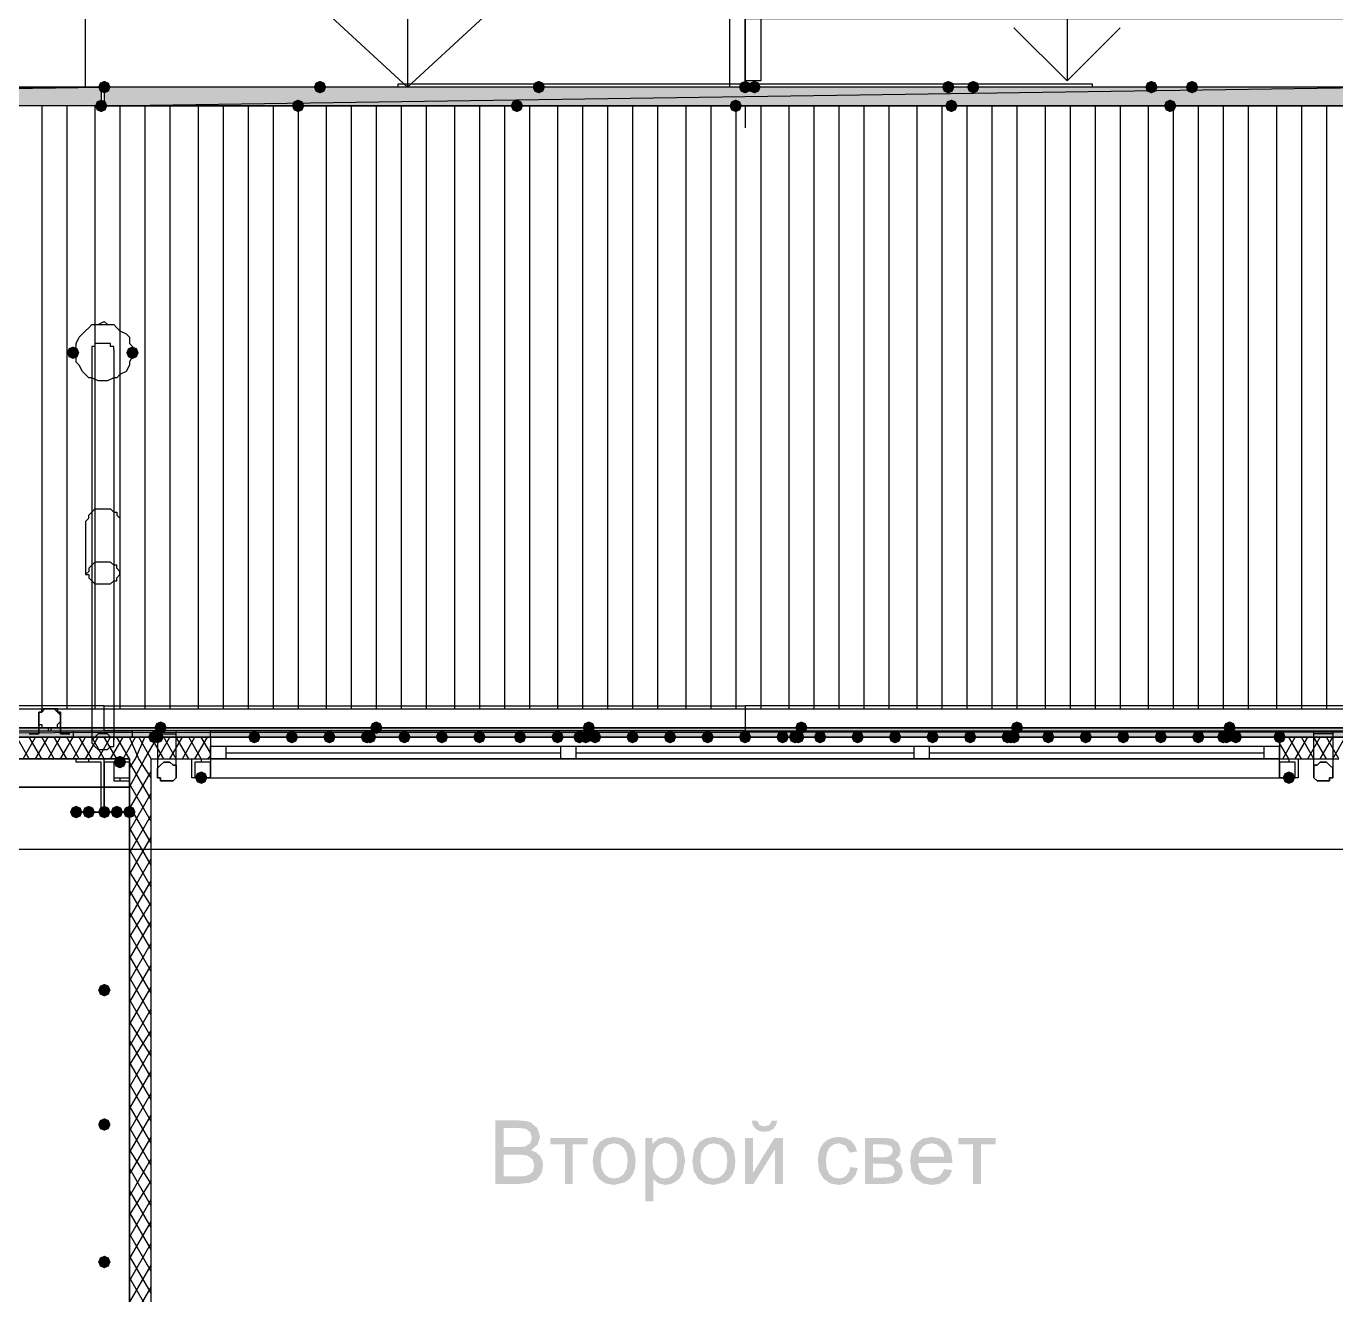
# Model space of a CAD drawing. Header units: millimetres. Extents: x 0 to 420, y 0 to 297.
# Drawn here: x 240.79 to 258.53, y 214.99 to 232.18 of the extents above; entities that cross this region are included whole.
import ezdxf

# ---------------------------------------------------------------- set-up
doc = ezdxf.new("R2010")
doc.units = ezdxf.units.MM
doc.layers.get('0').update_dxf_attribs({"linetype": 'CONTINUOUS'})

msp = doc.modelspace()

# ---------------------------------------------------------------- hatches: boundary and pattern name
at = {"true_color": 0x000007}
h = msp.add_hatch(color=0, dxfattribs=at)
h.paths.add_polyline_path([(241.808, 231.097667), (224.451333, 231.097667), (241.808, 231.351667)], flags=0)
h.paths.add_polyline_path([(224.451333, 231.097667), (241.808, 231.351667), (224.451333, 231.351667)], flags=0)
at = {"true_color": 0x0000fe}
for points in [[(241.935, 231.351667), (241.910129, 231.291871), (241.850333, 231.267), (241.790538, 231.291871), (241.765667, 231.351667), (241.790537, 231.411462), (241.850333, 231.436333), (241.910129, 231.411463)], [(241.935, 231.351667), (241.910129, 231.291871), (241.850333, 231.267), (241.790538, 231.291871), (241.765667, 231.351667), (241.790537, 231.411462), (241.850333, 231.436333), (241.910129, 231.411463)], [(244.856, 231.351667), (244.831129, 231.291871), (244.771333, 231.267), (244.711538, 231.291871), (244.686667, 231.351667), (244.711537, 231.411462), (244.771333, 231.436333), (244.831129, 231.411463)], [(247.819333, 231.351667), (247.794463, 231.291871), (247.734667, 231.267), (247.674871, 231.291871), (247.65, 231.351667), (247.674871, 231.411462), (247.734667, 231.436333), (247.794462, 231.411463)], [(250.613333, 231.351667), (250.588462, 231.291871), (250.528667, 231.267), (250.468871, 231.291871), (250.444, 231.351667), (250.468871, 231.411462), (250.528667, 231.436333), (250.588462, 231.411463)], [(250.613333, 231.351667), (250.588462, 231.291871), (250.528667, 231.267), (250.468871, 231.291871), (250.444, 231.351667), (250.468871, 231.411462), (250.528667, 231.436333), (250.588462, 231.411463)], [(250.740333, 231.351667), (250.715462, 231.291871), (250.655667, 231.267), (250.595871, 231.291871), (250.571, 231.351667), (250.595871, 231.411462), (250.655667, 231.436333), (250.715462, 231.411463)], [(253.365, 231.351667), (253.340129, 231.291871), (253.280333, 231.267), (253.220538, 231.291871), (253.195667, 231.351667), (253.220537, 231.411462), (253.280333, 231.436333), (253.340129, 231.411463)], [(253.703667, 231.351667), (253.678796, 231.291871), (253.619, 231.267), (253.559204, 231.291871), (253.534333, 231.351667), (253.559204, 231.411462), (253.619, 231.436333), (253.678796, 231.411463)], [(256.116667, 231.351667), (256.091796, 231.291871), (256.032, 231.267), (255.972204, 231.291871), (255.947333, 231.351667), (255.972204, 231.411462), (256.032, 231.436333), (256.091796, 231.411463)], [(256.667, 231.351667), (256.642129, 231.291871), (256.582333, 231.267), (256.522538, 231.291871), (256.497667, 231.351667), (256.522537, 231.411462), (256.582333, 231.436333), (256.642129, 231.411463)], [(241.892667, 231.097667), (241.867796, 231.037871), (241.808, 231.013), (241.748204, 231.037871), (241.723333, 231.097667), (241.748204, 231.157462), (241.808, 231.182333), (241.867796, 231.157463)], [(244.559667, 231.097667), (244.534796, 231.037871), (244.475, 231.013), (244.415204, 231.037871), (244.390333, 231.097667), (244.415204, 231.157462), (244.475, 231.182333), (244.534796, 231.157463)], [(247.523, 231.097667), (247.498129, 231.037871), (247.438333, 231.013), (247.378537, 231.037871), (247.353667, 231.097667), (247.378537, 231.157462), (247.438333, 231.182333), (247.498129, 231.157463)], [(250.486333, 231.097667), (250.461462, 231.037871), (250.401667, 231.013), (250.341871, 231.037871), (250.317, 231.097667), (250.341871, 231.157462), (250.401667, 231.182333), (250.461462, 231.157463)], [(253.407333, 231.097667), (253.382462, 231.037871), (253.322667, 231.013), (253.262871, 231.037871), (253.238, 231.097667), (253.262871, 231.157462), (253.322667, 231.182333), (253.382462, 231.157463)], [(256.370667, 231.097667), (256.345796, 231.037871), (256.286, 231.013), (256.226204, 231.037871), (256.201333, 231.097667), (256.226204, 231.157462), (256.286, 231.182333), (256.345796, 231.157463)], [(242.612333, 222.546333), (242.587462, 222.486537), (242.527667, 222.461667), (242.467871, 222.486537), (242.443, 222.546333), (242.467871, 222.606129), (242.527667, 222.631), (242.587462, 222.606129)], [(242.654667, 222.546333), (242.629796, 222.486537), (242.57, 222.461667), (242.510204, 222.486537), (242.485333, 222.546333), (242.510204, 222.606129), (242.57, 222.631), (242.629796, 222.606129)], [(242.654667, 222.546333), (242.629796, 222.486537), (242.57, 222.461667), (242.510204, 222.486537), (242.485333, 222.546333), (242.510204, 222.606129), (242.57, 222.631), (242.629796, 222.606129)], [(242.697, 222.673333), (242.672129, 222.613537), (242.612333, 222.588667), (242.552537, 222.613537), (242.527667, 222.673333), (242.552537, 222.733129), (242.612333, 222.758), (242.672129, 222.733129)], [(245.491, 222.546333), (245.466129, 222.486537), (245.406333, 222.461667), (245.346538, 222.486537), (245.321667, 222.546333), (245.346537, 222.606129), (245.406333, 222.631), (245.466129, 222.606129)], [(245.533333, 222.546333), (245.508463, 222.486537), (245.448667, 222.461667), (245.388871, 222.486537), (245.364, 222.546333), (245.388871, 222.606129), (245.448667, 222.631), (245.508462, 222.606129)], [(245.533333, 222.546333), (245.508463, 222.486537), (245.448667, 222.461667), (245.388871, 222.486537), (245.364, 222.546333), (245.388871, 222.606129), (245.448667, 222.631), (245.508462, 222.606129)], [(245.618, 222.673333), (245.593129, 222.613537), (245.533333, 222.588667), (245.473537, 222.613537), (245.448667, 222.673333), (245.473537, 222.733129), (245.533333, 222.758), (245.593129, 222.733129)], [(248.369667, 222.546333), (248.344796, 222.486537), (248.285, 222.461667), (248.225204, 222.486537), (248.200333, 222.546333), (248.225204, 222.606129), (248.285, 222.631), (248.344796, 222.606129)], [(248.454333, 222.546333), (248.429463, 222.486537), (248.369667, 222.461667), (248.309871, 222.486537), (248.285, 222.546333), (248.309871, 222.606129), (248.369667, 222.631), (248.429462, 222.606129)], [(248.454333, 222.546333), (248.429463, 222.486537), (248.369667, 222.461667), (248.309871, 222.486537), (248.285, 222.546333), (248.309871, 222.606129), (248.369667, 222.631), (248.429462, 222.606129)], [(248.496667, 222.673333), (248.471796, 222.613537), (248.412, 222.588667), (248.352204, 222.613537), (248.327333, 222.673333), (248.352204, 222.733129), (248.412, 222.758), (248.471796, 222.733129)], [(251.290667, 222.546333), (251.265796, 222.486537), (251.206, 222.461667), (251.146204, 222.486537), (251.121333, 222.546333), (251.146204, 222.606129), (251.206, 222.631), (251.265796, 222.606129)], [(251.333, 222.546333), (251.308129, 222.486537), (251.248333, 222.461667), (251.188538, 222.486537), (251.163667, 222.546333), (251.188537, 222.606129), (251.248333, 222.631), (251.308129, 222.606129)], [(251.333, 222.546333), (251.308129, 222.486537), (251.248333, 222.461667), (251.188538, 222.486537), (251.163667, 222.546333), (251.188537, 222.606129), (251.248333, 222.631), (251.308129, 222.606129)], [(251.375333, 222.673333), (251.350462, 222.613537), (251.290667, 222.588667), (251.230871, 222.613537), (251.206, 222.673333), (251.230871, 222.733129), (251.290667, 222.758), (251.350462, 222.733129)], [(254.169333, 222.546333), (254.144463, 222.486537), (254.084667, 222.461667), (254.024871, 222.486537), (254, 222.546333), (254.024871, 222.606129), (254.084667, 222.631), (254.144462, 222.606129)], [(254.211667, 222.546333), (254.186796, 222.486537), (254.127, 222.461667), (254.067204, 222.486537), (254.042333, 222.546333), (254.067204, 222.606129), (254.127, 222.631), (254.186796, 222.606129)], [(254.254, 222.546333), (254.229129, 222.486537), (254.169333, 222.461667), (254.109537, 222.486537), (254.084667, 222.546333), (254.109537, 222.606129), (254.169333, 222.631), (254.229129, 222.606129)], [(254.296333, 222.673333), (254.271462, 222.613537), (254.211667, 222.588667), (254.151871, 222.613537), (254.127, 222.673333), (254.151871, 222.733129), (254.211667, 222.758), (254.271462, 222.733129)], [(257.090333, 222.546333), (257.065462, 222.486537), (257.005667, 222.461667), (256.945871, 222.486537), (256.921, 222.546333), (256.945871, 222.606129), (257.005667, 222.631), (257.065462, 222.606129)], [(257.132667, 222.546333), (257.107796, 222.486537), (257.048, 222.461667), (256.988204, 222.486537), (256.963333, 222.546333), (256.988204, 222.606129), (257.048, 222.631), (257.107796, 222.606129)], [(257.132667, 222.546333), (257.107796, 222.486537), (257.048, 222.461667), (256.988204, 222.486537), (256.963333, 222.546333), (256.988204, 222.606129), (257.048, 222.631), (257.107796, 222.606129)], [(257.175, 222.673333), (257.150129, 222.613537), (257.090333, 222.588667), (257.030538, 222.613537), (257.005667, 222.673333), (257.030537, 222.733129), (257.090333, 222.758), (257.150129, 222.733129)]]:
    msp.add_hatch(color=0, dxfattribs=at).paths.add_polyline_path(points, flags=0)
at = {"true_color": 0x000007}
h = msp.add_hatch(color=0, dxfattribs=at)
h.paths.add_polyline_path([(259.207, 231.097667), (241.850333, 231.097667), (259.207, 231.351667)], flags=0)
h.paths.add_polyline_path([(241.850333, 231.097667), (259.207, 231.351667), (241.850333, 231.351667)], flags=0)
for points in [[(241.511667, 227.753333), (241.486796, 227.693537), (241.427, 227.668667), (241.367204, 227.693537), (241.342333, 227.753333), (241.367204, 227.813129), (241.427, 227.838), (241.486796, 227.813129)], [(242.316, 227.753333), (242.291129, 227.693537), (242.231333, 227.668667), (242.171538, 227.693537), (242.146667, 227.753333), (242.171537, 227.813129), (242.231333, 227.838), (242.291129, 227.813129)], [(243.967, 222.546333), (243.942129, 222.486537), (243.882333, 222.461667), (243.822538, 222.486537), (243.797667, 222.546333), (243.822537, 222.606129), (243.882333, 222.631), (243.942129, 222.606129)], [(244.475, 222.546333), (244.450129, 222.486537), (244.390333, 222.461667), (244.330537, 222.486537), (244.305667, 222.546333), (244.330537, 222.606129), (244.390333, 222.631), (244.450129, 222.606129)], [(244.983, 222.546333), (244.958129, 222.486537), (244.898333, 222.461667), (244.838538, 222.486537), (244.813667, 222.546333), (244.838537, 222.606129), (244.898333, 222.631), (244.958129, 222.606129)], [(245.491, 222.546333), (245.466129, 222.486537), (245.406333, 222.461667), (245.346538, 222.486537), (245.321667, 222.546333), (245.346537, 222.606129), (245.406333, 222.631), (245.466129, 222.606129)], [(245.999, 222.546333), (245.974129, 222.486537), (245.914333, 222.461667), (245.854537, 222.486537), (245.829667, 222.546333), (245.854537, 222.606129), (245.914333, 222.631), (245.974129, 222.606129)], [(246.507, 222.546333), (246.482129, 222.486537), (246.422333, 222.461667), (246.362537, 222.486537), (246.337667, 222.546333), (246.362537, 222.606129), (246.422333, 222.631), (246.482129, 222.606129)], [(247.015, 222.546333), (246.990129, 222.486537), (246.930333, 222.461667), (246.870538, 222.486537), (246.845667, 222.546333), (246.870537, 222.606129), (246.930333, 222.631), (246.990129, 222.606129)], [(247.565333, 222.546333), (247.540462, 222.486537), (247.480667, 222.461667), (247.420871, 222.486537), (247.396, 222.546333), (247.420871, 222.606129), (247.480667, 222.631), (247.540462, 222.606129)], [(248.073333, 222.546333), (248.048462, 222.486537), (247.988667, 222.461667), (247.928871, 222.486537), (247.904, 222.546333), (247.928871, 222.606129), (247.988667, 222.631), (248.048462, 222.606129)], [(248.581333, 222.546333), (248.556462, 222.486537), (248.496667, 222.461667), (248.436871, 222.486537), (248.412, 222.546333), (248.436871, 222.606129), (248.496667, 222.631), (248.556462, 222.606129)], [(249.089333, 222.546333), (249.064462, 222.486537), (249.004667, 222.461667), (248.944871, 222.486537), (248.92, 222.546333), (248.944871, 222.606129), (249.004667, 222.631), (249.064462, 222.606129)], [(249.597333, 222.546333), (249.572462, 222.486537), (249.512667, 222.461667), (249.452871, 222.486537), (249.428, 222.546333), (249.452871, 222.606129), (249.512667, 222.631), (249.572462, 222.606129)], [(250.105333, 222.546333), (250.080462, 222.486537), (250.020667, 222.461667), (249.960871, 222.486537), (249.936, 222.546333), (249.960871, 222.606129), (250.020667, 222.631), (250.080462, 222.606129)], [(250.613333, 222.546333), (250.588462, 222.486537), (250.528667, 222.461667), (250.468871, 222.486537), (250.444, 222.546333), (250.468871, 222.606129), (250.528667, 222.631), (250.588462, 222.606129)], [(251.121333, 222.546333), (251.096462, 222.486537), (251.036667, 222.461667), (250.976871, 222.486537), (250.952, 222.546333), (250.976871, 222.606129), (251.036667, 222.631), (251.096462, 222.606129)], [(251.629333, 222.546333), (251.604463, 222.486537), (251.544667, 222.461667), (251.484871, 222.486537), (251.46, 222.546333), (251.484871, 222.606129), (251.544667, 222.631), (251.604462, 222.606129)], [(252.137333, 222.546333), (252.112462, 222.486537), (252.052667, 222.461667), (251.992871, 222.486537), (251.968, 222.546333), (251.992871, 222.606129), (252.052667, 222.631), (252.112462, 222.606129)], [(252.645333, 222.546333), (252.620462, 222.486537), (252.560667, 222.461667), (252.500871, 222.486537), (252.476, 222.546333), (252.500871, 222.606129), (252.560667, 222.631), (252.620462, 222.606129)], [(253.153333, 222.546333), (253.128462, 222.486537), (253.068667, 222.461667), (253.008871, 222.486537), (252.984, 222.546333), (253.008871, 222.606129), (253.068667, 222.631), (253.128462, 222.606129)], [(253.661333, 222.546333), (253.636462, 222.486537), (253.576667, 222.461667), (253.516871, 222.486537), (253.492, 222.546333), (253.516871, 222.606129), (253.576667, 222.631), (253.636462, 222.606129)], [(254.211667, 222.546333), (254.186796, 222.486537), (254.127, 222.461667), (254.067204, 222.486537), (254.042333, 222.546333), (254.067204, 222.606129), (254.127, 222.631), (254.186796, 222.606129)], [(254.719667, 222.546333), (254.694796, 222.486537), (254.635, 222.461667), (254.575204, 222.486537), (254.550333, 222.546333), (254.575204, 222.606129), (254.635, 222.631), (254.694796, 222.606129)], [(255.227667, 222.546333), (255.202796, 222.486537), (255.143, 222.461667), (255.083204, 222.486537), (255.058333, 222.546333), (255.083204, 222.606129), (255.143, 222.631), (255.202796, 222.606129)], [(255.735667, 222.546333), (255.710796, 222.486537), (255.651, 222.461667), (255.591204, 222.486537), (255.566333, 222.546333), (255.591204, 222.606129), (255.651, 222.631), (255.710796, 222.606129)], [(256.243667, 222.546333), (256.218796, 222.486537), (256.159, 222.461667), (256.099204, 222.486537), (256.074333, 222.546333), (256.099204, 222.606129), (256.159, 222.631), (256.218796, 222.606129)], [(256.751667, 222.546333), (256.726796, 222.486537), (256.667, 222.461667), (256.607204, 222.486537), (256.582333, 222.546333), (256.607204, 222.606129), (256.667, 222.631), (256.726796, 222.606129)], [(257.259667, 222.546333), (257.234796, 222.486537), (257.175, 222.461667), (257.115204, 222.486537), (257.090333, 222.546333), (257.115204, 222.606129), (257.175, 222.631), (257.234796, 222.606129)], [(257.852333, 222.546333), (257.827463, 222.486537), (257.767667, 222.461667), (257.707871, 222.486537), (257.683, 222.546333), (257.707871, 222.606129), (257.767667, 222.631), (257.827462, 222.606129)], [(242.146667, 222.207667), (242.121796, 222.147871), (242.062, 222.123), (242.002204, 222.147871), (241.977333, 222.207667), (242.002204, 222.267462), (242.062, 222.292333), (242.121796, 222.267463)], [(243.247333, 221.996), (243.222462, 221.936204), (243.162667, 221.911333), (243.102871, 221.936204), (243.078, 221.996), (243.102871, 222.055796), (243.162667, 222.080667), (243.222462, 222.055796)], [(257.979333, 221.996), (257.954462, 221.936204), (257.894667, 221.911333), (257.834871, 221.936204), (257.81, 221.996), (257.834871, 222.055796), (257.894667, 222.080667), (257.954462, 222.055796)], [(241.554, 221.530333), (241.529129, 221.470537), (241.469333, 221.445667), (241.409538, 221.470537), (241.384667, 221.530333), (241.409537, 221.590129), (241.469333, 221.615), (241.529129, 221.590129)], [(241.723333, 221.530333), (241.698463, 221.470537), (241.638667, 221.445667), (241.578871, 221.470537), (241.554, 221.530333), (241.578871, 221.590129), (241.638667, 221.615), (241.698462, 221.590129)], [(241.935, 221.530333), (241.910129, 221.470537), (241.850333, 221.445667), (241.790538, 221.470537), (241.765667, 221.530333), (241.790537, 221.590129), (241.850333, 221.615), (241.910129, 221.590129)], [(242.104333, 221.530333), (242.079463, 221.470537), (242.019667, 221.445667), (241.959871, 221.470537), (241.935, 221.530333), (241.959871, 221.590129), (242.019667, 221.615), (242.079462, 221.590129)], [(242.273667, 221.530333), (242.248796, 221.470537), (242.189, 221.445667), (242.129204, 221.470537), (242.104333, 221.530333), (242.129204, 221.590129), (242.189, 221.615), (242.248796, 221.590129)], [(241.935, 219.117333), (241.910129, 219.057537), (241.850333, 219.032667), (241.790538, 219.057537), (241.765667, 219.117333), (241.790537, 219.177129), (241.850333, 219.202), (241.910129, 219.177129)], [(241.935, 217.297), (241.910129, 217.237204), (241.850333, 217.212333), (241.790538, 217.237204), (241.765667, 217.297), (241.790537, 217.356796), (241.850333, 217.381667), (241.910129, 217.356796)], [(247.889652, 217.114437), (248.395117, 217.114437), (248.395117, 217.027345), (248.195026, 217.027345), (248.195026, 216.492666), (248.090295, 216.492666), (248.090295, 217.027345), (247.889652, 217.027345)], [(251.952118, 216.720318), (252.055746, 216.707089), (252.025223, 216.611246), (251.968654, 216.538968), (251.890519, 216.493355), (251.796675, 216.478334), (251.681747, 216.499074), (251.591623, 216.561568), (251.533332, 216.663267), (251.513902, 216.801346), (251.52217, 216.895742), (251.546975, 216.977735), (251.589074, 217.043537), (251.648949, 217.090734), (251.719987, 217.11926), (251.797226, 217.128768), (251.889279, 217.115952), (251.963142, 217.077505), (252.016059, 217.015493), (252.045824, 216.931984), (251.943298, 216.915999), (251.890933, 217.010257), (251.801636, 217.042227), (251.72922, 217.027827), (251.6721, 216.984901), (251.634893, 216.910831), (251.622491, 216.804102), (251.63448, 216.695789), (251.670447, 216.622201), (251.725568, 216.579551), (251.795573, 216.565426), (251.852555, 216.574935), (251.899201, 216.60346), (251.933101, 216.651554)], [(253.41698, 217.114437), (253.922445, 217.114437), (253.922445, 217.027345), (253.722354, 217.027345), (253.722354, 216.492666), (253.617623, 216.492666), (253.617623, 217.027345), (253.41698, 217.027345)], [(241.935, 215.434333), (241.910129, 215.374537), (241.850333, 215.349667), (241.790538, 215.374537), (241.765667, 215.434333), (241.790537, 215.494129), (241.850333, 215.519), (241.910129, 215.494129)]]:
    msp.add_hatch(color=0, dxfattribs=at).paths.add_polyline_path(points, flags=0)
h = msp.add_hatch(color=0, dxfattribs=at)
h.paths.add_polyline_path([(119.507, 222.673333), (381.550333, 222.673333), (119.507, 222.546333)], flags=0)
h.paths.add_polyline_path([(381.550333, 222.673333), (119.507, 222.546333), (381.550333, 222.546333)], flags=0)
h = msp.add_hatch(color=0, dxfattribs=at)
h.paths.add_polyline_path([(247.144977, 216.492666), (247.144977, 217.351459), (247.467438, 217.351459), (247.55577, 217.344845), (247.625086, 217.325001), (247.718241, 217.245075), (247.751865, 217.131524), (247.7221, 217.027896), (247.6317, 216.949623), (247.700671, 216.918342), (247.751865, 216.871351), (247.783147, 216.811544), (247.793758, 216.741815), (247.767851, 216.629367), (247.705012, 216.549441), (247.610754, 216.506997), (247.472399, 216.492666)], flags=0)
h.paths.add_polyline_path([(247.259079, 216.990413), (247.444287, 216.990413), (247.509124, 216.992894), (247.552877, 217.000335), (247.61792, 217.04333), (247.639969, 217.118295), (247.619574, 217.19326), (247.561145, 217.237909), (247.509468, 217.246866), (247.430507, 217.250036), (247.259079, 217.250036)], flags=0)
h.paths.add_polyline_path([(247.259079, 216.594089), (247.472399, 216.594089), (247.55012, 216.597948), (247.615164, 216.62165), (247.65871, 216.669055), (247.675798, 216.741815), (247.650993, 216.825049), (247.582642, 216.874658), (247.529381, 216.885338), (247.457516, 216.88899), (247.259079, 216.88899)], flags=0)
h = msp.add_hatch(color=0, dxfattribs=at)
h.paths.add_polyline_path([(250.529087, 217.114437), (250.63492, 217.114437), (250.63492, 216.640391), (250.927064, 217.114437), (251.040615, 217.114437), (251.040615, 216.492666), (250.935332, 216.492666), (250.935332, 216.963955), (250.643188, 216.492666), (250.529087, 216.492666)], flags=0)
h.paths.add_polyline_path([(250.892338, 217.350357), (250.964547, 217.350357), (250.946426, 217.285382), (250.910528, 217.237358), (250.858438, 217.207868), (250.791465, 217.198221), (250.72401, 217.207868), (250.671852, 217.237358), (250.636023, 217.284969), (250.618384, 217.350357), (250.690593, 217.350357), (250.722563, 217.290274), (250.788158, 217.270982), (250.859816, 217.289723)], flags=0)
h = msp.add_hatch(color=0, dxfattribs=at)
h.paths.add_polyline_path([(248.463669, 216.803551), (248.487715, 216.954033), (248.560131, 217.059866), (248.648601, 217.111474), (248.755261, 217.128768), (248.871775, 217.107684), (248.964723, 217.044432), (249.02577, 216.944318), (249.046303, 216.812371), (249.037277, 216.704815), (249.010474, 216.623304), (248.96617, 216.562188), (248.905743, 216.516368), (248.755261, 216.478334), (248.637095, 216.499143), (248.544146, 216.562119), (248.48365, 216.664232)], flags=0)
h.paths.add_polyline_path([(248.572258, 216.803551), (248.585143, 216.698889), (248.624072, 216.624406), (248.682845, 216.580033), (248.755261, 216.565426), (248.827195, 216.580309), (248.885899, 216.624957), (248.925105, 216.700474), (248.938265, 216.80741), (248.925105, 216.908627), (248.885899, 216.982145), (248.826782, 217.026793), (248.755261, 217.041676), (248.682845, 217.026793), (248.624072, 216.982145), (248.585143, 216.907731)], flags=0)
h = msp.add_hatch(color=0, dxfattribs=at)
h.paths.add_polyline_path([(249.178232, 216.254541), (249.178232, 217.114437), (249.274695, 217.114437), (249.274695, 217.033959), (249.350763, 217.105066), (249.454942, 217.128768), (249.529494, 217.118433), (249.594951, 217.087427), (249.648419, 217.037818), (249.687004, 216.971672), (249.718423, 216.808512), (249.684248, 216.636533), (249.642011, 216.568734), (249.584478, 216.519124), (249.517505, 216.488601), (249.447225, 216.478334), (249.352967, 216.500383), (249.284065, 216.557158), (249.284065, 216.254541)], flags=0)
h.paths.add_polyline_path([(249.274144, 216.800244), (249.286201, 216.695582), (249.322651, 216.622753), (249.375981, 216.57962), (249.440059, 216.565426), (249.505378, 216.580033), (249.560776, 216.624406), (249.598258, 216.700198), (249.610936, 216.809063), (249.598603, 216.912485), (249.561878, 216.986555), (249.507997, 217.031203), (249.44502, 217.046086), (249.381355, 217.030376), (249.325958, 216.983247), (249.287028, 216.906008)], flags=0)
h = msp.add_hatch(color=0, dxfattribs=at)
h.paths.add_polyline_path([(249.814523, 216.803551), (249.83857, 216.954033), (249.910986, 217.059866), (249.999456, 217.111474), (250.106116, 217.128768), (250.222629, 217.107684), (250.315578, 217.044432), (250.376625, 216.944318), (250.397158, 216.812371), (250.388132, 216.704815), (250.361329, 216.623304), (250.317025, 216.562188), (250.256598, 216.516368), (250.106116, 216.478334), (249.987949, 216.499143), (249.895001, 216.562119), (249.834505, 216.664232)], flags=0)
h.paths.add_polyline_path([(249.923113, 216.803551), (249.935997, 216.698889), (249.974927, 216.624406), (250.0337, 216.580033), (250.106116, 216.565426), (250.17805, 216.580309), (250.236754, 216.624957), (250.275959, 216.700474), (250.28912, 216.80741), (250.275959, 216.908627), (250.236754, 216.982145), (250.177636, 217.026793), (250.106116, 217.041676), (250.0337, 217.026793), (249.974927, 216.982145), (249.935997, 216.907731)], flags=0)
h = msp.add_hatch(color=0, dxfattribs=at)
h.paths.add_polyline_path([(252.154373, 217.114437), (252.396908, 217.114437), (252.474974, 217.110716), (252.530302, 217.099554), (252.605267, 217.044984), (252.636687, 216.949623), (252.617945, 216.871902), (252.562824, 216.81678), (252.635584, 216.761659), (252.664799, 216.66685), (252.645713, 216.589404), (252.601409, 216.535109), (252.530715, 216.503139), (252.434391, 216.492666), (252.154373, 216.492666)], flags=0)
h.paths.add_polyline_path([(252.259655, 216.852609), (252.372103, 216.852609), (252.428672, 216.854332), (252.464156, 216.859775), (252.509356, 216.888438), (252.529751, 216.939701), (252.520794, 216.981111), (252.494473, 217.008052), (252.447344, 217.022453), (252.375411, 217.027345), (252.259655, 217.027345)], flags=0)
h.paths.add_polyline_path([(252.259655, 216.579207), (252.398562, 216.579207), (252.473802, 216.584305), (252.520931, 216.600153), (252.546425, 216.628334), (252.556209, 216.671811), (252.536917, 216.726932), (252.486756, 216.759454), (252.386986, 216.766069), (252.259655, 216.766069)], flags=0)
h = msp.add_hatch(color=0, dxfattribs=at)
h.paths.add_polyline_path([(253.224418, 216.692757), (253.333558, 216.679528), (253.296351, 216.594641), (253.237647, 216.531251), (253.158341, 216.491563), (253.059604, 216.478334), (252.937303, 216.499143), (252.843528, 216.562119), (252.783514, 216.663405), (252.763602, 216.79859), (252.783583, 216.937497), (252.844079, 217.041676), (252.937097, 217.106926), (253.054092, 217.128768), (253.166953, 217.107409), (253.25749, 217.043881), (253.317022, 216.941424), (253.336865, 216.804654), (253.336314, 216.776542), (252.872191, 216.776542), (252.889554, 216.686005), (252.930069, 216.619445), (252.988704, 216.578793), (253.060155, 216.565426), (253.159374, 216.595743), (253.195823, 216.634948)], flags=0)
h.paths.add_polyline_path([(252.878254, 216.863634), (253.22552, 216.863634), (253.211877, 216.931847), (253.185832, 216.981043), (253.127541, 217.026931), (253.055194, 217.042227), (252.988222, 217.029894), (252.932825, 216.993169), (252.894377, 216.936463)], flags=0)

# ---------------------------------------------------------------- linework, layer by layer
at = {"color": 0, "true_color": 0x000007}
for points in [[(250.317, 257.471333), (250.317, 231.351667), (241.596333, 231.351667), (241.596333, 257.471333)], [(245.956667, 257.471333), (245.956667, 231.351667), (250.317, 235.373333)], [(254.889, 235.754333), (254.889, 234.907667), (254.889, 232.283), (254.889, 231.436333), (254.169333, 232.156)], [(245.956667, 231.351667), (241.596333, 235.373333)], [(250.528667, 232.283), (250.528667, 231.351667)], [(254.889, 231.436333), (255.608667, 232.156)], [(241.808, 231.351667), (224.451333, 231.351667)], [(259.207, 231.351667), (241.850333, 231.351667)], [(245.829667, 231.351667), (245.829667, 231.394), (255.227667, 231.394)], [(250.528667, 231.097667), (250.528667, 230.801333)], [(241.427, 227.753333), (241.469333, 227.838), (241.469333, 227.880333), (241.511667, 227.965), (241.554, 228.007333), (241.596333, 228.049667), (241.638667, 228.092), (241.681, 228.134333), (241.765667, 228.134333), (241.850333, 228.176667), (241.892667, 228.134333), (241.977333, 228.134333), (242.019667, 228.092), (242.062, 228.049667), (242.146667, 228.007333), (242.189, 227.965), (242.189, 227.880333), (242.231333, 227.838), (242.231333, 227.753333)], [(241.977333, 227.795667), (241.977333, 227.838), (241.935, 227.838), (241.935, 227.880333), (241.892667, 227.880333), (241.850333, 227.880333), (241.808, 227.880333), (241.765667, 227.880333), (241.723333, 227.880333), (241.723333, 227.838), (241.681, 227.838), (241.681, 227.795667)], [(241.681, 227.795667), (241.681, 222.504)], [(241.977333, 227.795667), (241.977333, 222.504)], [(241.596333, 225.467333), (241.638667, 225.509667), (241.638667, 225.552), (241.681, 225.594333), (241.723333, 225.636667), (241.765667, 225.636667), (241.808, 225.636667), (241.850333, 225.636667), (241.892667, 225.636667), (241.935, 225.636667), (241.977333, 225.594333), (242.019667, 225.594333), (242.019667, 225.552), (242.062, 225.509667), (242.062, 225.467333)], [(241.596333, 225.467333), (241.596333, 224.747667)], [(242.062, 225.467333), (242.062, 224.747667)], [(241.427, 222.631), (241.469333, 222.631), (241.511667, 222.631), (241.554, 222.631), (241.596333, 222.631), (241.638667, 222.631), (241.681, 222.631), (241.765667, 222.631), (241.850333, 222.631), (241.892667, 222.631), (241.977333, 222.631), (242.019667, 222.631), (242.062, 222.631), (242.146667, 222.631), (242.189, 222.631), (242.231333, 222.631)], [(241.427, 222.631), (241.427, 222.546333), (241.469333, 222.546333), (241.511667, 222.546333), (241.554, 222.546333), (241.596333, 222.546333), (241.638667, 222.546333), (241.681, 222.546333), (241.765667, 222.546333), (241.850333, 222.546333), (241.892667, 222.546333), (241.977333, 222.546333), (242.019667, 222.546333), (242.062, 222.546333), (242.146667, 222.546333), (242.189, 222.546333), (242.231333, 222.546333), (242.231333, 222.631)], [(242.57, 222.631), (242.57, 222.080667)], [(242.824, 222.080667), (242.824, 222.631)], [(243.289667, 222.546333), (243.289667, 222.631), (257.767667, 222.631), (257.767667, 222.546333)], [(258.233333, 222.080667), (258.233333, 222.631)], [(258.487333, 222.631), (258.487333, 222.080667)], [(119.507, 222.546333), (381.550333, 222.546333), (119.507, 222.546333), (381.550333, 222.546333)], [(119.507, 222.546333), (381.550333, 222.546333)], [(119.507, 222.546333), (381.550333, 222.546333)], [(243.289667, 222.546333), (240.368667, 222.546333)], [(240.834333, 222.25), (240.665, 222.546333)], [(240.749667, 222.25), (240.919, 222.546333)], [(241.003667, 222.25), (240.834333, 222.546333)], [(240.919, 222.25), (241.088333, 222.546333)], [(241.173, 222.25), (241.003667, 222.546333)], [(241.088333, 222.25), (241.257667, 222.546333)], [(241.342333, 222.25), (241.173, 222.546333)], [(241.257667, 222.25), (241.427, 222.546333)], [(241.511667, 222.25), (241.342333, 222.546333)], [(241.427, 222.25), (241.596333, 222.546333)], [(241.681, 222.25), (241.511667, 222.546333)], [(241.596333, 222.25), (241.765667, 222.546333)], [(241.850333, 222.25), (241.681, 222.546333)], [(241.765667, 222.25), (241.935, 222.546333)], [(242.019667, 222.25), (241.850333, 222.546333)], [(241.935, 222.25), (242.104333, 222.546333)], [(242.189, 222.25), (242.019667, 222.546333)], [(242.104333, 222.25), (242.273667, 222.546333)], [(242.316, 222.25), (242.189, 222.546333)], [(242.273667, 222.25), (242.400667, 222.546333)], [(242.485333, 222.25), (242.316, 222.546333)], [(242.400667, 222.25), (242.57, 222.546333)], [(242.654667, 222.25), (242.485333, 222.546333)], [(242.57, 222.25), (242.739333, 222.546333)], [(242.824, 222.25), (242.654667, 222.546333)], [(242.739333, 222.25), (242.908667, 222.546333)], [(242.993333, 222.25), (242.824, 222.546333)], [(242.908667, 222.25), (243.078, 222.546333)], [(243.162667, 222.25), (242.993333, 222.546333)], [(243.078, 222.25), (243.247333, 222.546333)], [(243.289667, 222.334667), (243.162667, 222.546333)], [(243.289667, 222.546333), (243.289667, 222.419333), (243.289667, 222.25)], [(243.289667, 222.546333), (243.289667, 222.419333)], [(257.767667, 222.461667), (257.81, 222.546333)], [(257.767667, 222.546333), (257.767667, 222.419333), (257.767667, 222.25)], [(257.767667, 222.546333), (257.767667, 222.419333)], [(260.688667, 222.546333), (257.767667, 222.546333)], [(257.894667, 222.25), (257.767667, 222.461667)], [(257.81, 222.25), (257.979333, 222.546333)], [(258.064, 222.25), (257.894667, 222.546333)], [(257.979333, 222.25), (258.148667, 222.546333)], [(258.233333, 222.25), (258.064, 222.546333)], [(258.148667, 222.25), (258.318, 222.546333)], [(258.402667, 222.25), (258.233333, 222.546333)], [(258.318, 222.25), (258.487333, 222.546333)], [(258.572, 222.25), (258.402667, 222.546333)], [(258.487333, 222.25), (258.656667, 222.546333)], [(243.247333, 222.25), (243.289667, 222.292333)], [(243.289667, 222.25), (243.501333, 222.25), (243.501333, 222.419333), (243.289667, 222.419333)], [(248.031, 222.419333), (243.501333, 222.419333)], [(243.501333, 222.334667), (248.031, 222.334667)], [(248.158, 222.419333), (248.031, 222.419333), (248.031, 222.25), (248.158, 222.25)], [(248.158, 222.25), (248.242667, 222.25), (248.242667, 222.419333), (248.158, 222.419333)], [(252.814667, 222.419333), (248.242667, 222.419333)], [(248.242667, 222.334667), (252.814667, 222.334667)], [(252.899333, 222.419333), (252.814667, 222.419333), (252.814667, 222.25), (252.899333, 222.25)], [(252.899333, 222.25), (253.026333, 222.25), (253.026333, 222.419333), (252.899333, 222.419333)], [(257.556, 222.419333), (253.026333, 222.419333)], [(253.026333, 222.334667), (257.556, 222.334667)], [(257.767667, 222.419333), (257.556, 222.419333), (257.556, 222.25), (257.767667, 222.25)], [(240.368667, 222.25), (242.189, 222.25)], [(241.469333, 222.207667), (241.469333, 222.25)], [(241.638667, 222.207667), (241.638667, 222.25)], [(241.850333, 221.530333), (241.850333, 222.25)], [(242.019667, 222.207667), (242.019667, 222.25)], [(242.189, 222.123), (242.273667, 222.25)], [(242.189, 221.869), (242.400667, 222.25)], [(242.189, 222.207667), (242.189, 222.25)], [(242.189, 222.25), (242.189, 204.131333)], [(242.485333, 221.699667), (242.189, 222.207667)], [(242.189, 221.572667), (242.485333, 222.080667)], [(242.485333, 221.996), (242.316, 222.25)], [(242.485333, 191.219667), (242.485333, 222.25)], [(242.485333, 222.25), (243.289667, 222.25)], [(243.162667, 222.25), (243.162667, 222.207667)], [(250.528667, 222.25), (243.289667, 222.25), (243.289667, 222.123)], [(250.528667, 222.25), (243.289667, 222.25), (243.289667, 222.123)], [(243.289667, 222.25), (257.767667, 222.25)], [(243.289667, 222.123), (243.289667, 221.996), (250.528667, 221.996)], [(243.289667, 222.123), (243.289667, 221.996), (250.528667, 221.996)], [(243.501333, 222.25), (248.031, 222.25)], [(248.242667, 222.25), (252.814667, 222.25)], [(257.767667, 222.123), (257.767667, 222.25), (250.528667, 222.25)], [(257.767667, 222.123), (257.767667, 222.25), (250.528667, 222.25)], [(250.528667, 221.996), (257.767667, 221.996), (257.767667, 222.123)], [(250.528667, 221.996), (257.767667, 221.996), (257.767667, 222.123)], [(253.026333, 222.25), (257.556, 222.25)], [(257.767667, 222.25), (258.572, 222.25)], [(257.894667, 222.25), (257.894667, 222.207667)], [(242.062, 221.996), (242.062, 221.953667)], [(242.485333, 221.403333), (242.189, 221.911333)], [(242.189, 221.276333), (242.485333, 221.784333)], [(242.485333, 221.107), (242.189, 221.615)], [(242.189, 220.98), (242.485333, 221.488)], [(242.485333, 220.810667), (242.189, 221.318667)], [(242.189, 220.683667), (242.485333, 221.191667)], [(242.485333, 220.514333), (242.189, 221.022333)], [(242.189, 220.387333), (242.485333, 220.895333)], [(242.485333, 220.260333), (242.189, 220.726)], [(242.189, 220.091), (242.485333, 220.599)], [(242.485333, 219.964), (242.189, 220.472)], [(242.189, 219.837), (242.485333, 220.302667)], [(242.485333, 219.667667), (242.189, 220.175667)], [(242.189, 219.540667), (242.485333, 220.048667)], [(242.485333, 219.371333), (242.189, 219.879333)], [(242.189, 219.244333), (242.485333, 219.752333)], [(242.485333, 219.075), (242.189, 219.583)], [(242.189, 218.948), (242.485333, 219.456)], [(242.485333, 218.778667), (242.189, 219.286667)], [(242.189, 218.651667), (242.485333, 219.159667)], [(242.485333, 218.482333), (242.189, 218.990333)], [(242.189, 218.355333), (242.485333, 218.863333)], [(242.485333, 218.228333), (242.189, 218.694)], [(242.189, 218.101333), (242.485333, 218.567)], [(242.485333, 217.932), (242.189, 218.44)], [(242.189, 217.805), (242.485333, 218.313)], [(242.485333, 217.635667), (242.189, 218.143667)], [(242.189, 217.508667), (242.485333, 218.016667)], [(242.485333, 217.339333), (242.189, 217.847333)], [(242.189, 217.212333), (242.485333, 217.720333)], [(242.485333, 217.043), (242.189, 217.551)], [(242.189, 216.916), (242.485333, 217.424)], [(242.485333, 216.746667), (242.189, 217.254667)], [(242.189, 216.619667), (242.485333, 217.127667)], [(242.485333, 216.492667), (242.189, 216.958333)], [(242.189, 216.323333), (242.485333, 216.831333)], [(242.485333, 216.196333), (242.189, 216.704333)], [(242.189, 216.069333), (242.485333, 216.535)], [(242.485333, 215.9), (242.189, 216.408)], [(242.189, 215.773), (242.485333, 216.281)], [(242.485333, 215.603667), (242.189, 216.111667)], [(242.189, 215.476667), (242.485333, 215.984667)], [(242.485333, 215.307333), (242.189, 215.815333)], [(242.189, 215.180333), (242.485333, 215.688333)], [(242.485333, 215.011), (242.189, 215.519)], [(242.189, 214.884), (242.485333, 215.392)], [(242.485333, 214.714667), (242.189, 215.222667)], [(242.189, 214.587667), (242.485333, 215.095667)]]:
    msp.add_lwpolyline(points, dxfattribs=at)
for points in [[(250.740333, 236.135333), (250.740333, 235.754333), (250.740333, 231.436333), (250.528667, 231.436333), (250.528667, 235.754333), (250.528667, 236.135333)], [(250.528667, 232.283), (259.207, 232.283), (259.207, 231.436333), (259.207, 231.351667), (250.528667, 231.351667), (250.528667, 231.436333)], [(241.808, 231.351667), (241.808, 231.097667), (224.451333, 231.097667), (224.451333, 231.351667), (224.451333, 231.097667), (207.052333, 231.097667), (207.052333, 231.351667), (207.052333, 231.097667), (189.653333, 231.097667), (189.653333, 231.351667), (189.653333, 231.097667), (172.254333, 231.097667), (172.254333, 231.351667), (154.897667, 231.351667), (154.897667, 231.097667), (172.254333, 231.097667), (172.254333, 231.351667), (189.653333, 231.351667), (207.052333, 231.351667), (224.451333, 231.351667)], [(241.808, 231.097667), (224.451333, 231.097667), (241.808, 231.351667)], [(224.451333, 231.097667), (241.808, 231.351667), (224.451333, 231.351667)], [(259.207, 231.097667), (241.850333, 231.097667), (259.207, 231.351667)], [(241.850333, 231.097667), (259.207, 231.351667), (241.850333, 231.351667)], [(259.207, 231.351667), (241.850333, 231.351667), (241.850333, 231.097667), (259.207, 231.097667)], [(255.227667, 231.394), (255.227667, 231.351667), (245.829667, 231.351667), (245.829667, 231.394)], [(381.550333, 230.505), (381.550333, 231.097667), (119.507, 231.097667), (119.507, 230.505), (119.507, 223.52), (119.507, 222.927333), (381.550333, 222.927333), (381.550333, 223.52)], [(241.892667, 227.372333), (241.850333, 227.372333), (241.765667, 227.372333), (241.681, 227.414667), (241.638667, 227.414667), (241.596333, 227.457), (241.554, 227.499333), (241.511667, 227.584), (241.469333, 227.626333), (241.469333, 227.711), (241.427, 227.753333), (241.469333, 227.838), (241.469333, 227.880333), (241.511667, 227.965), (241.554, 228.007333), (241.596333, 228.049667), (241.638667, 228.092), (241.681, 228.134333), (241.765667, 228.134333), (241.850333, 228.134333), (241.892667, 228.134333), (241.977333, 228.134333), (242.019667, 228.092), (242.062, 228.049667), (242.146667, 228.007333), (242.189, 227.965), (242.189, 227.880333), (242.231333, 227.838), (242.231333, 227.753333), (242.231333, 227.711), (242.189, 227.626333), (242.189, 227.584), (242.146667, 227.499333), (242.062, 227.457), (242.019667, 227.414667), (241.977333, 227.414667)], [(241.850333, 224.620667), (241.892667, 224.620667), (241.935, 224.620667), (241.977333, 224.663), (242.019667, 224.663), (242.019667, 224.705333), (242.062, 224.747667), (242.062, 224.79), (242.019667, 224.832333), (242.019667, 224.874667), (241.977333, 224.874667), (241.935, 224.917), (241.892667, 224.917), (241.850333, 224.917), (241.808, 224.917), (241.765667, 224.917), (241.723333, 224.917), (241.681, 224.874667), (241.638667, 224.832333), (241.638667, 224.79), (241.596333, 224.747667), (241.638667, 224.747667), (241.638667, 224.705333), (241.681, 224.663), (241.723333, 224.620667), (241.765667, 224.620667), (241.808, 224.620667)], [(224.451333, 222.631), (241.850333, 222.631), (241.850333, 222.969667), (224.451333, 222.969667)], [(241.850333, 222.969667), (250.528667, 222.969667), (250.528667, 222.631), (241.850333, 222.631)], [(259.207, 222.969667), (250.528667, 222.969667), (250.528667, 222.631), (259.207, 222.631)], [(241.384667, 222.588667), (241.257667, 222.588667), (241.257667, 222.800333), (241.257667, 222.842667), (241.257667, 222.885), (241.215333, 222.885), (241.215333, 222.927333), (241.173, 222.927333), (241.130667, 222.927333), (241.088333, 222.927333), (241.046, 222.927333), (241.003667, 222.927333), (241.003667, 222.885), (240.961333, 222.885), (240.961333, 222.842667), (240.961333, 222.800333), (240.961333, 222.588667), (240.834333, 222.588667), (240.961333, 222.588667), (240.961333, 222.800333), (240.961333, 222.842667), (240.961333, 222.885), (241.003667, 222.885), (241.046, 222.927333), (241.088333, 222.927333), (241.130667, 222.927333), (241.173, 222.927333), (241.215333, 222.885), (241.257667, 222.842667), (241.257667, 222.800333), (241.257667, 222.588667), (241.384667, 222.588667), (241.257667, 222.588667), (241.257667, 222.800333), (241.257667, 222.842667), (241.257667, 222.885), (241.215333, 222.885), (241.215333, 222.927333), (241.173, 222.927333), (241.130667, 222.927333), (241.088333, 222.927333), (241.046, 222.927333), (241.003667, 222.927333), (241.003667, 222.885), (240.961333, 222.885), (240.961333, 222.842667), (240.961333, 222.800333), (240.961333, 222.588667), (240.834333, 222.588667), (240.961333, 222.588667), (240.961333, 222.800333), (240.961333, 222.842667), (240.961333, 222.885), (241.003667, 222.885), (241.046, 222.927333), (241.088333, 222.927333), (241.130667, 222.927333), (241.173, 222.927333), (241.215333, 222.885), (241.257667, 222.842667), (241.257667, 222.800333), (241.257667, 222.588667), (241.384667, 222.588667), (241.257667, 222.588667), (241.257667, 222.800333), (241.257667, 222.842667), (241.215333, 222.885), (241.173, 222.927333), (241.130667, 222.927333), (241.088333, 222.927333), (241.046, 222.927333), (241.003667, 222.885), (240.961333, 222.885), (240.961333, 222.842667), (240.961333, 222.800333), (240.961333, 222.588667), (240.834333, 222.588667), (240.961333, 222.588667), (240.961333, 222.800333), (240.961333, 222.842667), (240.961333, 222.885), (241.003667, 222.885), (241.003667, 222.927333), (241.046, 222.927333), (241.088333, 222.927333), (241.130667, 222.927333), (241.173, 222.927333), (241.215333, 222.927333), (241.215333, 222.885), (241.257667, 222.885), (241.257667, 222.842667), (241.257667, 222.800333), (241.257667, 222.588667)], [(240.961333, 222.800333), (240.961333, 222.758), (240.961333, 222.715667), (241.003667, 222.715667), (241.003667, 222.673333), (241.046, 222.673333), (241.088333, 222.673333), (241.088333, 222.631), (241.130667, 222.631), (241.130667, 222.673333), (241.173, 222.673333), (241.215333, 222.673333), (241.215333, 222.715667), (241.257667, 222.758), (241.257667, 222.800333), (241.257667, 222.842667), (241.215333, 222.885), (241.173, 222.927333), (241.130667, 222.927333), (241.088333, 222.927333), (241.046, 222.927333), (241.003667, 222.885), (240.961333, 222.885), (240.961333, 222.842667)], [(241.257667, 222.800333), (241.257667, 222.842667), (241.215333, 222.885), (241.173, 222.927333), (241.130667, 222.927333), (241.088333, 222.927333), (241.046, 222.927333), (241.003667, 222.885), (240.961333, 222.885), (240.961333, 222.842667), (240.961333, 222.800333), (240.961333, 222.758), (240.961333, 222.715667), (241.003667, 222.715667), (241.003667, 222.673333), (241.046, 222.673333), (241.088333, 222.673333), (241.088333, 222.631), (241.130667, 222.631), (241.130667, 222.673333), (241.173, 222.673333), (241.215333, 222.673333), (241.215333, 222.715667), (241.257667, 222.758)], [(119.507, 222.673333), (381.550333, 222.673333), (119.507, 222.546333)], [(381.550333, 222.673333), (119.507, 222.546333), (381.550333, 222.546333)], [(119.507, 222.673333), (119.507, 222.546333), (381.550333, 222.546333), (381.550333, 222.673333)], [(242.824, 222.631), (242.781667, 222.631), (242.739333, 222.631), (242.697, 222.631), (242.654667, 222.631), (242.612333, 222.631), (242.57, 222.631), (242.57, 222.588667), (242.612333, 222.588667), (242.654667, 222.588667), (242.697, 222.588667), (242.739333, 222.588667), (242.781667, 222.588667), (242.824, 222.588667)], [(258.233333, 222.631), (258.275667, 222.631), (258.318, 222.631), (258.360333, 222.631), (258.402667, 222.631), (258.445, 222.631), (258.487333, 222.631), (258.487333, 222.588667), (258.445, 222.588667), (258.402667, 222.588667), (258.360333, 222.588667), (258.318, 222.588667), (258.275667, 222.588667), (258.233333, 222.588667)], [(241.850333, 222.377), (241.892667, 222.377), (241.935, 222.419333), (241.977333, 222.419333), (241.977333, 222.461667), (241.977333, 222.504), (241.977333, 222.546333), (241.935, 222.546333), (241.892667, 222.588667), (241.850333, 222.588667), (241.808, 222.588667), (241.765667, 222.588667), (241.723333, 222.546333), (241.681, 222.504), (241.681, 222.461667), (241.723333, 222.419333), (241.765667, 222.377), (241.808, 222.377)], [(243.289667, 222.25), (243.289667, 222.419333)], [(257.767667, 222.25), (257.767667, 222.419333)], [(392.938, 222.25), (258.868333, 222.25), (258.868333, 191.219667), (242.189, 191.219667), (242.189, 222.25), (108.119333, 222.25), (108.119333, 105.579333), (242.189, 105.579333), (242.189, 136.609667), (258.868333, 136.609667), (258.868333, 105.579333), (392.938, 105.579333)], [(242.189, 221.530333), (241.469333, 221.530333), (241.808, 221.530333), (241.808, 222.207667), (241.469333, 222.207667), (241.469333, 222.25), (242.189, 222.25), (242.189, 222.207667), (241.850333, 222.207667), (241.850333, 221.530333)], [(242.189, 222.207667), (241.977333, 222.207667), (241.977333, 221.996), (242.189, 221.996), (242.189, 222.207667), (241.977333, 222.207667), (241.977333, 221.953667), (242.189, 221.953667)], [(242.824, 222.080667), (242.824, 222.038333), (242.824, 221.996), (242.781667, 221.953667), (242.739333, 221.953667), (242.697, 221.953667), (242.654667, 221.953667), (242.612333, 221.953667), (242.612333, 221.996), (242.57, 221.996), (242.57, 222.038333), (242.57, 222.080667), (242.57, 222.123), (242.612333, 222.165333), (242.654667, 222.207667), (242.697, 222.207667), (242.739333, 222.207667), (242.781667, 222.165333), (242.824, 222.165333), (242.824, 222.123), (242.824, 222.080667), (242.824, 222.123), (242.824, 222.165333), (242.781667, 222.165333), (242.739333, 222.207667), (242.697, 222.207667), (242.654667, 222.207667), (242.612333, 222.165333), (242.57, 222.123), (242.57, 222.080667), (242.57, 222.038333), (242.57, 221.996), (242.612333, 221.996), (242.612333, 221.953667), (242.654667, 221.953667), (242.697, 221.953667), (242.739333, 221.953667), (242.781667, 221.953667), (242.824, 221.996), (242.824, 222.038333)], [(242.57, 222.080667), (242.57, 222.038333), (242.57, 221.996), (242.612333, 221.996), (242.612333, 221.953667), (242.654667, 221.953667), (242.697, 221.953667), (242.739333, 221.953667), (242.781667, 221.953667), (242.824, 221.996), (242.824, 222.038333), (242.824, 222.080667), (242.824, 222.123), (242.824, 222.165333), (242.781667, 222.165333), (242.739333, 222.207667), (242.697, 222.207667), (242.654667, 222.207667), (242.612333, 222.165333), (242.57, 222.123)], [(243.035667, 222.25), (243.289667, 222.25), (243.289667, 221.996), (243.035667, 221.996)], [(243.078, 222.207667), (243.078, 221.996), (243.289667, 221.996), (243.289667, 222.207667)], [(257.767667, 222.25), (258.021667, 222.25), (258.021667, 221.996), (257.767667, 221.996)], [(257.767667, 222.207667), (257.767667, 221.996), (257.979333, 221.996), (257.979333, 222.207667)], [(258.233333, 222.080667), (258.233333, 222.038333), (258.233333, 221.996), (258.275667, 221.953667), (258.318, 221.953667), (258.360333, 221.953667), (258.402667, 221.953667), (258.445, 221.953667), (258.445, 221.996), (258.487333, 221.996), (258.487333, 222.038333), (258.487333, 222.080667), (258.487333, 222.123), (258.445, 222.165333), (258.402667, 222.207667), (258.360333, 222.207667), (258.318, 222.207667), (258.275667, 222.165333), (258.233333, 222.165333), (258.233333, 222.123), (258.233333, 222.080667), (258.233333, 222.123), (258.233333, 222.165333), (258.275667, 222.165333), (258.318, 222.207667), (258.360333, 222.207667), (258.402667, 222.207667), (258.445, 222.165333), (258.487333, 222.123), (258.487333, 222.080667), (258.487333, 222.038333), (258.487333, 221.996), (258.445, 221.996), (258.445, 221.953667), (258.402667, 221.953667), (258.360333, 221.953667), (258.318, 221.953667), (258.275667, 221.953667), (258.233333, 221.996), (258.233333, 222.038333)], [(258.487333, 222.080667), (258.487333, 222.038333), (258.487333, 221.996), (258.445, 221.996), (258.445, 221.953667), (258.402667, 221.953667), (258.360333, 221.953667), (258.318, 221.953667), (258.275667, 221.953667), (258.233333, 221.996), (258.233333, 222.038333), (258.233333, 222.080667), (258.233333, 222.123), (258.233333, 222.165333), (258.275667, 222.165333), (258.318, 222.207667), (258.360333, 222.207667), (258.402667, 222.207667), (258.445, 222.165333), (258.487333, 222.123)], [(242.189, 221.869), (242.189, 191.219667), (258.868333, 191.219667), (258.868333, 221.869), (392.557, 221.869), (392.557, 105.918), (258.868333, 105.918), (258.868333, 136.609667), (242.189, 136.609667), (242.189, 105.918), (108.500333, 105.918), (108.500333, 221.869)]]:
    msp.add_lwpolyline(points, close=True, dxfattribs=at)
at = {"color": 0, "true_color": 0x0000fd}
for points in [[(241.003667, 231.097667), (241.003667, 222.927333)], [(241.342333, 231.097667), (241.342333, 222.927333)], [(241.723333, 231.097667), (241.723333, 222.927333)], [(242.062, 231.097667), (242.062, 222.927333)], [(242.400667, 231.097667), (242.400667, 222.927333)], [(242.739333, 231.097667), (242.739333, 222.927333)], [(243.120333, 231.097667), (243.120333, 222.927333)], [(243.459, 231.097667), (243.459, 222.927333)], [(243.797667, 231.097667), (243.797667, 222.927333)], [(244.136333, 231.097667), (244.136333, 222.927333)], [(244.475, 231.097667), (244.475, 222.927333)], [(244.856, 231.097667), (244.856, 222.927333)], [(245.194667, 231.097667), (245.194667, 222.927333)], [(245.533333, 231.097667), (245.533333, 222.927333)], [(245.872, 231.097667), (245.872, 222.927333)], [(246.210667, 231.097667), (246.210667, 222.927333)], [(246.591667, 231.097667), (246.591667, 222.927333)], [(246.930333, 231.097667), (246.930333, 222.927333)], [(247.269, 231.097667), (247.269, 222.927333)], [(247.607667, 231.097667), (247.607667, 222.927333)], [(247.988667, 231.097667), (247.988667, 222.927333)], [(248.327333, 231.097667), (248.327333, 222.927333)], [(248.666, 231.097667), (248.666, 222.927333)], [(249.004667, 231.097667), (249.004667, 222.927333)], [(249.343333, 231.097667), (249.343333, 222.927333)], [(249.724333, 231.097667), (249.724333, 222.927333)], [(250.063, 231.097667), (250.063, 222.927333)], [(250.401667, 231.097667), (250.401667, 222.927333)], [(250.740333, 231.097667), (250.740333, 222.927333)], [(251.121333, 231.097667), (251.121333, 222.927333)], [(251.46, 231.097667), (251.46, 222.927333)], [(251.798667, 231.097667), (251.798667, 222.927333)], [(252.137333, 231.097667), (252.137333, 222.927333)], [(252.476, 231.097667), (252.476, 222.927333)], [(252.857, 231.097667), (252.857, 222.927333)], [(253.195667, 231.097667), (253.195667, 222.927333)], [(253.534333, 231.097667), (253.534333, 222.927333)], [(253.873, 231.097667), (253.873, 222.927333)], [(254.211667, 231.097667), (254.211667, 222.927333)], [(254.592667, 231.097667), (254.592667, 222.927333)], [(254.931333, 231.097667), (254.931333, 222.927333)], [(255.27, 231.097667), (255.27, 222.927333)], [(255.608667, 231.097667), (255.608667, 222.927333)], [(255.989667, 231.097667), (255.989667, 222.927333)], [(256.328333, 231.097667), (256.328333, 222.927333)], [(256.667, 231.097667), (256.667, 222.927333)], [(257.005667, 231.097667), (257.005667, 222.927333)], [(257.344333, 231.097667), (257.344333, 222.927333)], [(257.725333, 231.097667), (257.725333, 222.927333)], [(258.064, 231.097667), (258.064, 222.927333)], [(258.402667, 231.097667), (258.402667, 222.927333)]]:
    msp.add_lwpolyline(points, dxfattribs=at)
at = {"color": 0, "true_color": 0x0000ab}
msp.add_lwpolyline([(224.578333, 204.131333), (242.189, 204.131333), (242.189, 222.25), (224.578333, 222.25)], close=True, dxfattribs=at)
at = {"color": 0, "true_color": 0x0000fe}
msp.add_lwpolyline([(242.189, 221.869), (108.500333, 221.869), (108.500333, 105.918), (242.189, 105.918), (242.189, 136.609667), (258.868333, 136.609667), (258.868333, 105.918), (392.557, 105.918), (392.557, 221.869), (258.868333, 221.869), (258.868333, 191.219667), (242.189, 191.219667)], close=True, dxfattribs=at)
at = {"color": 0, "true_color": 0x000006}
msp.add_lwpolyline([(114.342335, 107.526666), (368.215334, 107.526666), (379.899333, 107.526666), (379.899333, 221.022332), (115.908668, 221.022332), (115.908668, 218.778666), (121.496668, 218.778666), (121.496668, 164.591999)], dxfattribs=at)

doc.saveas('drawing.dxf')
